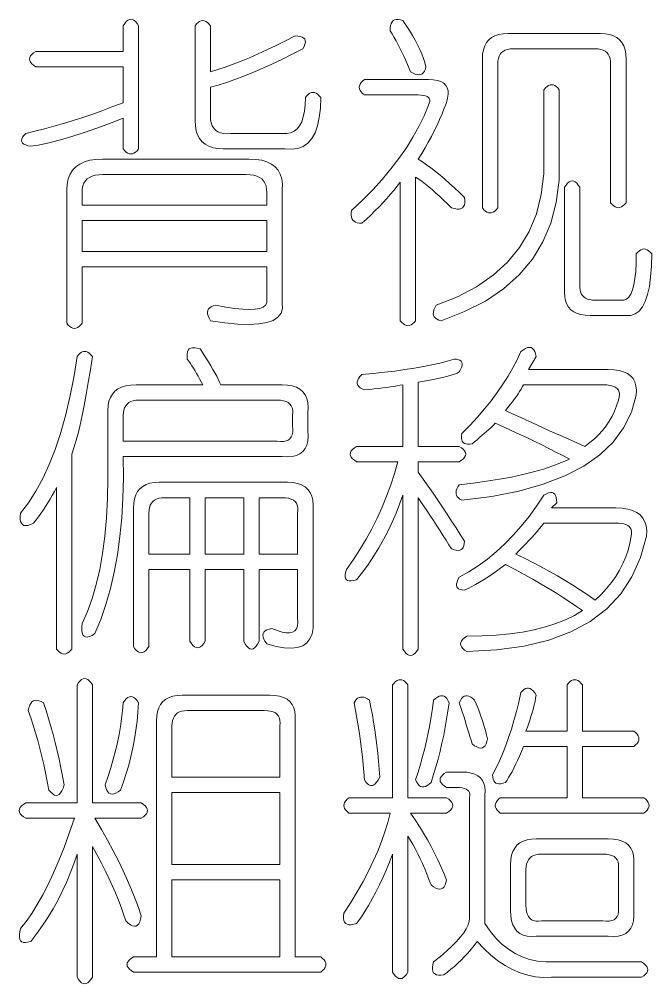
# Model space of a CAD drawing. Extents: x 0 to 297, y 0 to 210.
# Drawn here: x 118.63 to 128.49, y 24.88 to 39.92 of the extents above; entities that cross this region are included whole.
import ezdxf

# ---------------------------------------------------------------- set-up
doc = ezdxf.new("R2010")
doc.units = 0

msp = doc.modelspace()

# ---------------------------------------------------------------- linework, layer by layer
at = {"color": 255, "lineweight": 13}
for points in [[(120.486, 39.815), (120.486, 37.895), (120.462, 37.866), (120.438, 37.844), (120.414, 37.828), (120.39, 37.818), (120.366, 37.815), (120.342, 37.818), (120.318, 37.828), (120.294, 37.844), (120.27, 37.866), (120.246, 37.895), (120.246, 38.375), (120.073, 38.306), (119.907, 38.242), (119.747, 38.184), (119.593, 38.132), (119.446, 38.085), (119.305, 38.044), (119.171, 38.008), (119.043, 37.978), (118.921, 37.954), (118.806, 37.935), (118.762, 37.944), (118.726, 37.956), (118.698, 37.97), (118.678, 37.986), (118.666, 38.005), (118.662, 38.026), (118.666, 38.05), (118.678, 38.076), (118.698, 38.104), (118.726, 38.135), (118.871, 38.169), (119.017, 38.206), (119.165, 38.246), (119.315, 38.289), (119.466, 38.335), (119.619, 38.385), (119.773, 38.438), (119.929, 38.494), (120.087, 38.553), (120.246, 38.615), (120.246, 39.175), (118.886, 39.175), (118.85, 39.199), (118.822, 39.223), (118.802, 39.247), (118.79, 39.271), (118.786, 39.295), (118.79, 39.319), (118.802, 39.343), (118.822, 39.367), (118.85, 39.391), (118.886, 39.415), (120.246, 39.415), (120.246, 39.815), (120.27, 39.851), (120.294, 39.879), (120.318, 39.899), (120.342, 39.911), (120.366, 39.915), (120.39, 39.911), (120.414, 39.899), (120.438, 39.879), (120.462, 39.851)], [(121.366, 39.815), (121.39, 39.844), (121.414, 39.866), (121.438, 39.882), (121.462, 39.892), (121.486, 39.895), (121.51, 39.892), (121.534, 39.882), (121.558, 39.866), (121.582, 39.844), (121.606, 39.815), (121.606, 39.095), (121.72, 39.13), (121.838, 39.169), (121.96, 39.213), (122.086, 39.262), (122.216, 39.315), (122.35, 39.374), (122.488, 39.437), (122.63, 39.505), (122.776, 39.578), (122.926, 39.655), (122.971, 39.653), (123.008, 39.647), (123.038, 39.637), (123.061, 39.623), (123.076, 39.605), (123.085, 39.583), (123.086, 39.557), (123.08, 39.527), (123.067, 39.493), (123.046, 39.455), (122.881, 39.37), (122.72, 39.29), (122.564, 39.216), (122.413, 39.148), (122.266, 39.085), (122.125, 39.028), (121.988, 38.976), (121.856, 38.93), (121.729, 38.89), (121.606, 38.855), (121.606, 38.415), (121.609, 38.355), (121.619, 38.302), (121.635, 38.256), (121.657, 38.217), (121.686, 38.185), (121.721, 38.161), (121.763, 38.144), (121.811, 38.134), (121.865, 38.131), (121.926, 38.135), (122.726, 38.135), (122.795, 38.134), (122.856, 38.145), (122.91, 38.169), (122.957, 38.206), (122.996, 38.255), (123.029, 38.318), (123.054, 38.393), (123.072, 38.481), (123.083, 38.582), (123.086, 38.695), (123.11, 38.724), (123.134, 38.746), (123.158, 38.762), (123.182, 38.772), (123.206, 38.775), (123.23, 38.772), (123.254, 38.762), (123.278, 38.746), (123.302, 38.724), (123.326, 38.695), (123.321, 38.529), (123.304, 38.382), (123.276, 38.254), (123.237, 38.145), (123.186, 38.055), (123.125, 37.985), (123.052, 37.934), (122.968, 37.902), (122.873, 37.889), (122.766, 37.895), (121.806, 37.895), (121.723, 37.9), (121.648, 37.913), (121.582, 37.935), (121.525, 37.966), (121.476, 38.005), (121.437, 38.054), (121.406, 38.111), (121.384, 38.177), (121.371, 38.252), (121.366, 38.335)], [(124.966, 39.175), (124.957, 39.138), (124.944, 39.108), (124.928, 39.084), (124.909, 39.066), (124.886, 39.055), (124.861, 39.05), (124.832, 39.052), (124.8, 39.06), (124.765, 39.074), (124.726, 39.095), (124.694, 39.174), (124.662, 39.249), (124.63, 39.321), (124.598, 39.39), (124.566, 39.455), (124.534, 39.518), (124.502, 39.577), (124.47, 39.633), (124.438, 39.686), (124.406, 39.735), (124.408, 39.78), (124.414, 39.818), (124.424, 39.85), (124.438, 39.876), (124.456, 39.895), (124.478, 39.908), (124.504, 39.914), (124.534, 39.914), (124.568, 39.908), (124.606, 39.895), (124.66, 39.816), (124.71, 39.738), (124.756, 39.662), (124.798, 39.588), (124.836, 39.515), (124.87, 39.444), (124.9, 39.374), (124.926, 39.306), (124.948, 39.24)], [(126.246, 39.695), (127.686, 39.695), (127.762, 39.691), (127.83, 39.679), (127.89, 39.659), (127.942, 39.631), (127.986, 39.595), (128.022, 39.551), (128.05, 39.499), (128.07, 39.439), (128.082, 39.371), (128.086, 39.295), (128.086, 37.055), (128.062, 37.026), (128.038, 37.004), (128.014, 36.988), (127.99, 36.978), (127.966, 36.975), (127.942, 36.978), (127.918, 36.988), (127.894, 37.004), (127.87, 37.026), (127.846, 37.055), (127.846, 39.215), (127.844, 39.261), (127.837, 39.302), (127.825, 39.338), (127.808, 39.369), (127.786, 39.395), (127.76, 39.417), (127.729, 39.434), (127.693, 39.446), (127.652, 39.453), (127.606, 39.455), (126.326, 39.455), (126.281, 39.453), (126.24, 39.446), (126.204, 39.434), (126.173, 39.417), (126.146, 39.395), (126.125, 39.369), (126.108, 39.338), (126.096, 39.302), (126.089, 39.261), (126.086, 39.215), (126.086, 36.975), (126.062, 36.946), (126.038, 36.924), (126.014, 36.908), (125.99, 36.898), (125.966, 36.895), (125.942, 36.898), (125.918, 36.908), (125.894, 36.924), (125.87, 36.946), (125.846, 36.975), (125.846, 39.295), (125.85, 39.371), (125.862, 39.439), (125.882, 39.499), (125.91, 39.551), (125.946, 39.595), (125.99, 39.631), (126.042, 39.659), (126.102, 39.679), (126.17, 39.691)], [(124.806, 37.455), (124.806, 35.215), (124.782, 35.186), (124.758, 35.164), (124.734, 35.148), (124.71, 35.138), (124.686, 35.135), (124.662, 35.138), (124.638, 35.148), (124.614, 35.164), (124.59, 35.186), (124.566, 35.215), (124.566, 37.375), (124.517, 37.311), (124.465, 37.247), (124.411, 37.183), (124.355, 37.119), (124.296, 37.055), (124.235, 36.991), (124.171, 36.927), (124.105, 36.863), (124.037, 36.799), (123.966, 36.735), (123.929, 36.737), (123.896, 36.743), (123.868, 36.753), (123.845, 36.767), (123.826, 36.785), (123.813, 36.807), (123.804, 36.833), (123.8, 36.863), (123.801, 36.897), (123.806, 36.935), (123.977, 37.096), (124.136, 37.257), (124.284, 37.419), (124.421, 37.582), (124.546, 37.745), (124.661, 37.91), (124.764, 38.075), (124.856, 38.241), (124.937, 38.408), (125.006, 38.575), (125.019, 38.606), (125.025, 38.633), (125.025, 38.657), (125.019, 38.678), (125.006, 38.695), (124.987, 38.71), (124.961, 38.721), (124.929, 38.729), (124.891, 38.734), (124.846, 38.735), (124.006, 38.735), (123.977, 38.759), (123.955, 38.783), (123.939, 38.807), (123.929, 38.831), (123.926, 38.855), (123.929, 38.879), (123.939, 38.903), (123.955, 38.927), (123.977, 38.951), (124.006, 38.975), (125.006, 38.975), (125.081, 38.972), (125.145, 38.961), (125.199, 38.943), (125.243, 38.918), (125.276, 38.885), (125.299, 38.846), (125.311, 38.799), (125.313, 38.745), (125.305, 38.684), (125.286, 38.615), (125.253, 38.527), (125.217, 38.439), (125.179, 38.351), (125.139, 38.263), (125.096, 38.175), (125.051, 38.087), (125.003, 37.999), (124.953, 37.911), (124.901, 37.823), (124.846, 37.735), (124.911, 37.693), (124.977, 37.647), (125.045, 37.597), (125.115, 37.543), (125.186, 37.485), (125.259, 37.423), (125.333, 37.357), (125.409, 37.287), (125.487, 37.213), (125.566, 37.135), (125.571, 37.09), (125.571, 37.052), (125.565, 37.02), (125.553, 36.994), (125.536, 36.975), (125.513, 36.962), (125.485, 36.956), (125.451, 36.956), (125.411, 36.962), (125.366, 36.975), (125.303, 37.038), (125.241, 37.097), (125.181, 37.153), (125.123, 37.206), (125.066, 37.255), (125.011, 37.302), (124.957, 37.345), (124.905, 37.385), (124.855, 37.422)], [(126.806, 38.815), (126.83, 38.844), (126.854, 38.866), (126.878, 38.882), (126.902, 38.892), (126.926, 38.895), (126.95, 38.892), (126.974, 38.882), (126.998, 38.866), (127.022, 38.844), (127.046, 38.815), (127.046, 37.775), (127.042, 37.404), (126.998, 37.058), (126.914, 36.738), (126.79, 36.444), (126.626, 36.175), (126.422, 35.932), (126.178, 35.714), (125.894, 35.522), (125.57, 35.356), (125.206, 35.215), (125.169, 35.225), (125.139, 35.238), (125.115, 35.254), (125.097, 35.273), (125.086, 35.295), (125.081, 35.321), (125.083, 35.35), (125.091, 35.382), (125.105, 35.417), (125.126, 35.455), (125.46, 35.587), (125.757, 35.743), (126.017, 35.923), (126.24, 36.127), (126.426, 36.355), (126.576, 36.607), (126.689, 36.883), (126.765, 37.183), (126.804, 37.507), (126.806, 37.855)], [(119.926, 37.735), (122.206, 37.735), (122.312, 37.73), (122.406, 37.716), (122.488, 37.692), (122.558, 37.658), (122.616, 37.615), (122.662, 37.562), (122.696, 37.5), (122.718, 37.428), (122.728, 37.346), (122.726, 37.255), (122.726, 35.495), (122.729, 35.406), (122.707, 35.33), (122.659, 35.268), (122.585, 35.22), (122.486, 35.185), (122.361, 35.164), (122.211, 35.156), (122.035, 35.162), (121.833, 35.182), (121.606, 35.215), (121.585, 35.254), (121.571, 35.289), (121.563, 35.321), (121.561, 35.35), (121.566, 35.375), (121.577, 35.398), (121.595, 35.417), (121.619, 35.433), (121.649, 35.446), (121.686, 35.455), (121.845, 35.427), (121.987, 35.407), (122.111, 35.395), (122.217, 35.391), (122.306, 35.395), (122.377, 35.407), (122.431, 35.427), (122.467, 35.455), (122.485, 35.491), (122.486, 35.535), (122.486, 36.055), (119.606, 36.055), (119.606, 35.175), (119.582, 35.146), (119.558, 35.124), (119.534, 35.108), (119.51, 35.098), (119.486, 35.095), (119.462, 35.098), (119.438, 35.108), (119.414, 35.124), (119.39, 35.146), (119.366, 35.175), (119.366, 37.255), (119.372, 37.346), (119.389, 37.428), (119.417, 37.5), (119.456, 37.562), (119.506, 37.615), (119.568, 37.658), (119.641, 37.692), (119.725, 37.716), (119.82, 37.73)], [(122.166, 37.495), (119.926, 37.495), (119.865, 37.492), (119.811, 37.484), (119.763, 37.47), (119.721, 37.45), (119.686, 37.425), (119.657, 37.394), (119.635, 37.358), (119.619, 37.316), (119.609, 37.268), (119.606, 37.215), (119.606, 37.015), (122.486, 37.015), (122.486, 37.215), (122.483, 37.268), (122.473, 37.316), (122.457, 37.358), (122.435, 37.394), (122.406, 37.425), (122.371, 37.45), (122.329, 37.47), (122.281, 37.484), (122.227, 37.492)], [(127.366, 37.295), (127.366, 35.735), (127.369, 35.697), (127.376, 35.663), (127.388, 35.633), (127.405, 35.607), (127.426, 35.585), (127.453, 35.567), (127.484, 35.553), (127.52, 35.543), (127.561, 35.537), (127.606, 35.535), (128.006, 35.535), (128.052, 35.535), (128.093, 35.551), (128.129, 35.583), (128.16, 35.631), (128.186, 35.695), (128.208, 35.775), (128.225, 35.871), (128.237, 35.983), (128.244, 36.111), (128.246, 36.255), (128.27, 36.284), (128.294, 36.306), (128.318, 36.322), (128.342, 36.332), (128.366, 36.335), (128.39, 36.332), (128.414, 36.322), (128.438, 36.306), (128.462, 36.284), (128.486, 36.255), (128.482, 36.066), (128.47, 35.897), (128.45, 35.749), (128.422, 35.622), (128.386, 35.515), (128.342, 35.43), (128.29, 35.365), (128.23, 35.321), (128.162, 35.298), (128.086, 35.295), (127.526, 35.295), (127.45, 35.299), (127.382, 35.31), (127.322, 35.328), (127.27, 35.353), (127.226, 35.385), (127.19, 35.425), (127.162, 35.472), (127.142, 35.526), (127.13, 35.587), (127.126, 35.655), (127.126, 37.295), (127.15, 37.331), (127.174, 37.359), (127.198, 37.379), (127.222, 37.391), (127.246, 37.395), (127.27, 37.391), (127.294, 37.379), (127.318, 37.359), (127.342, 37.331)], [(122.486, 36.775), (119.606, 36.775), (119.606, 36.295), (122.486, 36.295)], [(121.446, 34.775), (121.493, 34.705), (121.536, 34.638), (121.576, 34.574), (121.613, 34.513), (121.646, 34.455), (121.677, 34.401), (121.704, 34.35), (121.728, 34.302), (121.749, 34.257), (121.766, 34.215), (122.726, 34.215), (122.809, 34.211), (122.883, 34.198), (122.947, 34.176), (123.001, 34.145), (123.046, 34.105), (123.081, 34.057), (123.107, 34), (123.123, 33.934), (123.129, 33.859), (123.126, 33.775), (123.126, 33.495), (123.129, 33.412), (123.123, 33.338), (123.107, 33.274), (123.081, 33.22), (123.046, 33.175), (123.001, 33.14), (122.947, 33.114), (122.883, 33.098), (122.809, 33.092), (122.726, 33.095), (120.246, 33.095), (120.249, 32.765), (120.241, 32.447), (120.223, 32.141), (120.195, 31.847), (120.156, 31.565), (120.107, 31.295), (120.047, 31.037), (119.977, 30.791), (119.897, 30.557), (119.806, 30.335), (119.761, 30.308), (119.721, 30.29), (119.687, 30.282), (119.659, 30.284), (119.636, 30.295), (119.619, 30.316), (119.607, 30.346), (119.601, 30.386), (119.601, 30.436), (119.606, 30.495), (119.689, 30.68), (119.763, 30.881), (119.827, 31.099), (119.881, 31.334), (119.926, 31.585), (119.961, 31.854), (119.987, 32.139), (120.003, 32.441), (120.009, 32.76), (120.006, 33.095), (120.006, 33.815), (120.011, 33.891), (120.024, 33.959), (120.046, 34.019), (120.077, 34.071), (120.116, 34.115), (120.165, 34.151), (120.222, 34.179), (120.288, 34.199), (120.363, 34.211), (120.446, 34.215), (121.486, 34.215), (121.462, 34.262), (121.438, 34.308), (121.414, 34.352), (121.39, 34.394), (121.366, 34.435), (121.342, 34.474), (121.318, 34.512), (121.294, 34.548), (121.27, 34.582), (121.246, 34.615), (121.241, 34.66), (121.241, 34.698), (121.247, 34.73), (121.259, 34.756), (121.276, 34.775), (121.299, 34.788), (121.327, 34.794), (121.361, 34.794), (121.401, 34.788)], [(126.446, 34.735), (126.485, 34.763), (126.52, 34.783), (126.552, 34.795), (126.581, 34.799), (126.606, 34.795), (126.629, 34.783), (126.648, 34.763), (126.664, 34.735), (126.677, 34.699), (126.686, 34.655), (126.566, 34.455), (127.806, 34.455), (127.897, 34.451), (127.977, 34.439), (128.047, 34.419), (128.107, 34.391), (128.156, 34.355), (128.195, 34.311), (128.223, 34.259), (128.241, 34.199), (128.249, 34.131), (128.246, 34.055), (128.169, 33.787), (128.048, 33.542), (127.884, 33.32), (127.677, 33.121), (127.426, 32.945), (127.133, 32.793), (126.796, 32.664), (126.416, 32.558), (125.993, 32.475), (125.526, 32.415), (125.497, 32.432), (125.473, 32.45), (125.455, 32.47), (125.443, 32.492), (125.436, 32.515), (125.435, 32.54), (125.439, 32.566), (125.449, 32.594), (125.465, 32.624), (125.486, 32.655), (125.705, 32.681), (125.913, 32.71), (126.111, 32.742), (126.299, 32.777), (126.476, 32.815), (126.643, 32.857), (126.799, 32.902), (126.945, 32.95), (127.081, 33.001), (127.206, 33.055), (127.101, 33.111), (126.993, 33.167), (126.883, 33.223), (126.771, 33.279), (126.656, 33.335), (126.539, 33.391), (126.419, 33.447), (126.297, 33.503), (126.173, 33.559), (126.046, 33.615), (126.014, 33.583), (125.981, 33.551), (125.947, 33.519), (125.912, 33.487), (125.876, 33.455), (125.84, 33.423), (125.803, 33.391), (125.765, 33.359), (125.726, 33.327), (125.686, 33.295), (125.649, 33.29), (125.616, 33.289), (125.588, 33.293), (125.565, 33.302), (125.546, 33.315), (125.533, 33.334), (125.524, 33.357), (125.52, 33.385), (125.521, 33.418), (125.526, 33.455), (125.651, 33.583), (125.768, 33.711), (125.878, 33.839), (125.981, 33.967), (126.076, 34.095), (126.165, 34.223), (126.246, 34.351), (126.32, 34.479), (126.387, 34.607)], [(119.526, 34.655), (119.55, 34.684), (119.574, 34.706), (119.598, 34.722), (119.622, 34.732), (119.646, 34.735), (119.67, 34.732), (119.694, 34.722), (119.718, 34.706), (119.742, 34.684), (119.766, 34.655), (119.734, 34.446), (119.702, 34.249), (119.67, 34.065), (119.638, 33.894), (119.606, 33.735), (119.574, 33.59), (119.542, 33.457), (119.51, 33.337), (119.478, 33.23), (119.446, 33.135), (119.446, 30.095), (119.422, 30.066), (119.398, 30.044), (119.374, 30.028), (119.35, 30.018), (119.326, 30.015), (119.302, 30.018), (119.278, 30.028), (119.254, 30.044), (119.23, 30.066), (119.206, 30.095), (119.206, 32.615), (119.174, 32.552), (119.141, 32.49), (119.107, 32.43), (119.072, 32.372), (119.036, 32.315), (119, 32.26), (118.963, 32.206), (118.925, 32.154), (118.886, 32.104), (118.846, 32.055), (118.801, 32.035), (118.761, 32.023), (118.727, 32.019), (118.699, 32.023), (118.676, 32.035), (118.659, 32.055), (118.647, 32.083), (118.641, 32.119), (118.641, 32.163), (118.646, 32.215), (118.77, 32.376), (118.886, 32.556), (118.994, 32.754), (119.094, 32.97), (119.186, 33.205), (119.27, 33.458), (119.346, 33.73), (119.414, 34.02), (119.474, 34.328)], [(125.406, 34.615), (125.443, 34.613), (125.473, 34.607), (125.497, 34.597), (125.515, 34.583), (125.526, 34.565), (125.531, 34.543), (125.529, 34.517), (125.521, 34.487), (125.507, 34.453), (125.486, 34.415), (125.451, 34.399), (125.409, 34.383), (125.361, 34.367), (125.307, 34.351), (125.246, 34.335), (125.179, 34.319), (125.105, 34.303), (125.025, 34.287), (124.939, 34.271), (124.846, 34.255), (124.846, 33.255), (125.486, 33.255), (125.522, 33.231), (125.55, 33.207), (125.57, 33.183), (125.582, 33.159), (125.586, 33.135), (125.582, 33.111), (125.57, 33.087), (125.55, 33.063), (125.522, 33.039), (125.486, 33.015), (124.846, 33.015), (124.846, 32.855), (124.925, 32.744), (125.003, 32.633), (125.079, 32.523), (125.153, 32.414), (125.226, 32.305), (125.297, 32.198), (125.367, 32.091), (125.435, 31.985), (125.501, 31.88), (125.566, 31.775), (125.564, 31.738), (125.558, 31.706), (125.548, 31.68), (125.534, 31.66), (125.516, 31.645), (125.494, 31.636), (125.468, 31.632), (125.438, 31.634), (125.404, 31.642), (125.366, 31.655), (125.325, 31.721), (125.281, 31.79), (125.235, 31.862), (125.187, 31.937), (125.136, 32.015), (125.083, 32.097), (125.027, 32.182), (124.969, 32.27), (124.909, 32.361), (124.846, 32.455), (124.846, 30.095), (124.822, 30.059), (124.798, 30.031), (124.774, 30.011), (124.75, 29.999), (124.726, 29.995), (124.702, 29.999), (124.678, 30.011), (124.654, 30.031), (124.63, 30.059), (124.606, 30.095), (124.606, 32.495), (124.556, 32.352), (124.501, 32.212), (124.441, 32.074), (124.376, 31.938), (124.306, 31.805), (124.232, 31.674), (124.153, 31.546), (124.069, 31.42), (123.98, 31.296), (123.886, 31.175), (123.841, 31.162), (123.803, 31.156), (123.771, 31.156), (123.745, 31.162), (123.726, 31.175), (123.713, 31.194), (123.707, 31.22), (123.707, 31.252), (123.713, 31.29), (123.726, 31.335), (123.835, 31.489), (123.937, 31.646), (124.033, 31.806), (124.123, 31.969), (124.206, 32.135), (124.283, 32.305), (124.353, 32.478), (124.417, 32.654), (124.475, 32.833), (124.526, 33.015), (123.886, 33.015), (123.85, 33.039), (123.822, 33.063), (123.802, 33.087), (123.79, 33.111), (123.786, 33.135), (123.79, 33.159), (123.802, 33.183), (123.822, 33.207), (123.85, 33.231), (123.886, 33.255), (124.606, 33.255), (124.606, 34.215), (124.564, 34.207), (124.518, 34.199), (124.468, 34.191), (124.414, 34.183), (124.356, 34.175), (124.294, 34.167), (124.228, 34.159), (124.158, 34.151), (124.084, 34.143), (124.006, 34.135), (123.97, 34.152), (123.941, 34.17), (123.919, 34.19), (123.904, 34.212), (123.896, 34.235), (123.896, 34.26), (123.903, 34.286), (123.917, 34.314), (123.938, 34.344), (123.966, 34.375), (124.146, 34.392), (124.318, 34.41), (124.482, 34.43), (124.638, 34.452), (124.786, 34.475), (124.926, 34.5), (125.058, 34.526), (125.182, 34.554), (125.298, 34.584)], [(127.726, 34.215), (126.486, 34.215), (126.469, 34.182), (126.449, 34.148), (126.427, 34.112), (126.403, 34.074), (126.376, 34.035), (126.347, 33.994), (126.315, 33.952), (126.281, 33.908), (126.245, 33.862), (126.206, 33.815), (126.327, 33.759), (126.448, 33.703), (126.57, 33.647), (126.693, 33.591), (126.816, 33.535), (126.941, 33.479), (127.066, 33.423), (127.192, 33.367), (127.319, 33.311), (127.446, 33.255), (127.523, 33.313), (127.595, 33.374), (127.661, 33.438), (127.721, 33.505), (127.776, 33.575), (127.825, 33.649), (127.869, 33.726), (127.907, 33.806), (127.939, 33.889), (127.966, 33.975), (127.978, 34.021), (127.982, 34.062), (127.978, 34.098), (127.966, 34.129), (127.946, 34.155), (127.918, 34.177), (127.882, 34.194), (127.838, 34.206), (127.786, 34.213)], [(122.646, 33.975), (120.486, 33.975), (120.441, 33.973), (120.4, 33.966), (120.364, 33.954), (120.333, 33.937), (120.306, 33.915), (120.285, 33.889), (120.268, 33.858), (120.256, 33.822), (120.249, 33.781), (120.246, 33.735), (120.246, 33.335), (122.646, 33.335), (122.699, 33.33), (122.745, 33.332), (122.785, 33.34), (122.819, 33.354), (122.846, 33.375), (122.867, 33.402), (122.881, 33.436), (122.889, 33.476), (122.891, 33.522), (122.886, 33.575), (122.886, 33.735), (122.891, 33.781), (122.889, 33.822), (122.881, 33.858), (122.867, 33.889), (122.846, 33.915), (122.819, 33.937), (122.785, 33.954), (122.745, 33.966), (122.699, 33.973)], [(120.806, 32.695), (122.806, 32.695), (122.889, 32.691), (122.963, 32.678), (123.027, 32.656), (123.081, 32.625), (123.126, 32.585), (123.161, 32.537), (123.187, 32.48), (123.203, 32.414), (123.209, 32.339), (123.206, 32.255), (123.206, 30.535), (123.206, 30.424), (123.19, 30.329), (123.158, 30.251), (123.11, 30.19), (123.046, 30.145), (122.966, 30.118), (122.87, 30.107), (122.758, 30.113), (122.63, 30.136), (122.486, 30.175), (122.458, 30.214), (122.438, 30.249), (122.426, 30.281), (122.422, 30.31), (122.426, 30.335), (122.438, 30.358), (122.458, 30.377), (122.486, 30.393), (122.522, 30.406), (122.566, 30.415), (122.649, 30.381), (122.723, 30.358), (122.787, 30.346), (122.841, 30.345), (122.886, 30.355), (122.921, 30.377), (122.947, 30.41), (122.963, 30.454), (122.969, 30.509), (122.966, 30.575), (122.966, 31.335), (122.366, 31.335), (122.366, 30.215), (122.342, 30.172), (122.318, 30.138), (122.294, 30.114), (122.27, 30.1), (122.246, 30.095), (122.222, 30.1), (122.198, 30.114), (122.174, 30.138), (122.15, 30.172), (122.126, 30.215), (122.126, 31.335), (121.526, 31.335), (121.526, 30.215), (121.502, 30.179), (121.478, 30.151), (121.454, 30.131), (121.43, 30.119), (121.406, 30.115), (121.382, 30.119), (121.358, 30.131), (121.334, 30.151), (121.31, 30.179), (121.286, 30.215), (121.286, 31.335), (120.646, 31.335), (120.646, 30.135), (120.622, 30.099), (120.598, 30.071), (120.574, 30.051), (120.55, 30.039), (120.526, 30.035), (120.502, 30.039), (120.478, 30.051), (120.454, 30.071), (120.43, 30.099), (120.406, 30.135), (120.406, 32.295), (120.41, 32.371), (120.422, 32.439), (120.442, 32.499), (120.47, 32.551), (120.506, 32.595), (120.55, 32.631), (120.602, 32.659), (120.662, 32.679), (120.73, 32.691)], [(127.006, 32.375), (126.926, 32.295), (127.926, 32.295), (128.025, 32.291), (128.112, 32.278), (128.188, 32.256), (128.253, 32.225), (128.306, 32.185), (128.349, 32.137), (128.38, 32.08), (128.4, 32.014), (128.409, 31.939), (128.406, 31.855), (128.313, 31.52), (128.179, 31.22), (128.003, 30.954), (127.785, 30.722), (127.526, 30.525), (127.225, 30.362), (126.883, 30.234), (126.499, 30.14), (126.073, 30.08), (125.606, 30.055), (125.57, 30.079), (125.542, 30.103), (125.522, 30.127), (125.51, 30.151), (125.506, 30.175), (125.51, 30.199), (125.522, 30.223), (125.542, 30.247), (125.57, 30.271), (125.606, 30.295), (125.84, 30.299), (126.062, 30.311), (126.272, 30.331), (126.47, 30.359), (126.656, 30.395), (126.83, 30.439), (126.992, 30.491), (127.142, 30.551), (127.28, 30.619), (127.406, 30.695), (127.315, 30.76), (127.217, 30.826), (127.113, 30.894), (127.003, 30.964), (126.886, 31.035), (126.763, 31.108), (126.633, 31.182), (126.497, 31.258), (126.355, 31.336), (126.206, 31.415), (126.135, 31.361), (126.065, 31.31), (125.997, 31.262), (125.931, 31.217), (125.866, 31.175), (125.803, 31.137), (125.741, 31.102), (125.681, 31.07), (125.623, 31.041), (125.566, 31.015), (125.529, 31.017), (125.499, 31.023), (125.475, 31.033), (125.457, 31.047), (125.446, 31.065), (125.441, 31.087), (125.443, 31.113), (125.451, 31.143), (125.465, 31.177), (125.486, 31.215), (125.636, 31.3), (125.782, 31.394), (125.924, 31.498), (126.062, 31.612), (126.196, 31.735), (126.326, 31.868), (126.452, 32.01), (126.574, 32.162), (126.692, 32.324), (126.806, 32.495), (126.844, 32.516), (126.878, 32.529), (126.908, 32.535), (126.934, 32.534), (126.956, 32.525), (126.974, 32.51), (126.988, 32.487), (126.998, 32.457), (127.004, 32.42)], [(121.286, 32.455), (120.886, 32.455), (120.841, 32.453), (120.8, 32.446), (120.764, 32.434), (120.733, 32.417), (120.706, 32.395), (120.685, 32.369), (120.668, 32.338), (120.656, 32.302), (120.649, 32.261), (120.646, 32.215), (120.646, 31.575), (121.286, 31.575)], [(122.126, 32.455), (121.526, 32.455), (121.526, 31.575), (122.126, 31.575)], [(122.726, 32.455), (122.366, 32.455), (122.366, 31.575), (122.966, 31.575), (122.966, 32.215), (122.971, 32.261), (122.969, 32.302), (122.961, 32.338), (122.947, 32.369), (122.926, 32.395), (122.899, 32.417), (122.865, 32.434), (122.825, 32.446), (122.779, 32.453)], [(127.966, 32.055), (126.806, 32.055), (126.773, 32.014), (126.737, 31.972), (126.699, 31.928), (126.659, 31.882), (126.616, 31.835), (126.571, 31.786), (126.523, 31.736), (126.473, 31.684), (126.421, 31.63), (126.366, 31.575), (126.501, 31.51), (126.633, 31.444), (126.763, 31.376), (126.891, 31.306), (127.016, 31.235), (127.139, 31.162), (127.259, 31.088), (127.377, 31.012), (127.493, 30.934), (127.606, 30.855), (127.698, 30.944), (127.782, 31.036), (127.858, 31.13), (127.926, 31.226), (127.986, 31.325), (128.038, 31.426), (128.082, 31.53), (128.118, 31.636), (128.146, 31.744), (128.166, 31.855), (128.171, 31.893), (128.171, 31.927), (128.165, 31.957), (128.153, 31.983), (128.136, 32.005), (128.113, 32.023), (128.085, 32.037), (128.051, 32.047), (128.011, 32.053)], [(119.766, 29.535), (119.766, 27.695), (120.526, 27.695), (120.562, 27.671), (120.59, 27.647), (120.61, 27.623), (120.622, 27.599), (120.626, 27.575), (120.622, 27.551), (120.61, 27.527), (120.59, 27.503), (120.562, 27.479), (120.526, 27.455), (119.806, 27.455), (119.907, 27.282), (120.001, 27.113), (120.089, 26.949), (120.171, 26.79), (120.246, 26.635), (120.315, 26.486), (120.377, 26.341), (120.433, 26.201), (120.483, 26.066), (120.526, 25.935), (120.517, 25.884), (120.504, 25.842), (120.488, 25.81), (120.469, 25.788), (120.446, 25.775), (120.421, 25.772), (120.392, 25.778), (120.36, 25.794), (120.325, 25.82), (120.286, 25.855), (120.252, 25.96), (120.214, 26.068), (120.172, 26.178), (120.126, 26.29), (120.076, 26.405), (120.022, 26.522), (119.964, 26.642), (119.902, 26.764), (119.836, 26.888), (119.766, 27.015), (119.766, 24.975), (119.742, 24.939), (119.718, 24.911), (119.694, 24.891), (119.67, 24.879), (119.646, 24.875), (119.622, 24.879), (119.598, 24.891), (119.574, 24.911), (119.55, 24.939), (119.526, 24.975), (119.526, 26.895), (119.476, 26.745), (119.421, 26.598), (119.361, 26.454), (119.296, 26.313), (119.226, 26.175), (119.152, 26.041), (119.073, 25.91), (118.989, 25.782), (118.9, 25.657), (118.806, 25.535), (118.761, 25.523), (118.723, 25.518), (118.691, 25.52), (118.665, 25.529), (118.646, 25.545), (118.633, 25.569), (118.627, 25.6), (118.627, 25.638), (118.633, 25.683), (118.646, 25.735), (118.734, 25.846), (118.821, 25.97), (118.907, 26.108), (118.992, 26.26), (119.076, 26.425), (119.16, 26.604), (119.243, 26.796), (119.325, 27.002), (119.406, 27.222), (119.486, 27.455), (118.726, 27.455), (118.69, 27.479), (118.662, 27.503), (118.642, 27.527), (118.63, 27.551), (118.626, 27.575), (118.63, 27.599), (118.642, 27.623), (118.662, 27.647), (118.69, 27.671), (118.726, 27.695), (119.526, 27.695), (119.526, 29.535), (119.55, 29.571), (119.574, 29.599), (119.598, 29.619), (119.622, 29.631), (119.646, 29.635), (119.67, 29.631), (119.694, 29.619), (119.718, 29.599), (119.742, 29.571)], [(124.686, 29.535), (124.686, 27.775), (125.286, 27.775), (125.322, 27.751), (125.35, 27.727), (125.37, 27.703), (125.382, 27.679), (125.386, 27.655), (125.382, 27.631), (125.37, 27.607), (125.35, 27.583), (125.322, 27.559), (125.286, 27.535), (124.726, 27.535), (124.797, 27.431), (124.864, 27.327), (124.928, 27.223), (124.989, 27.119), (125.046, 27.015), (125.101, 26.911), (125.152, 26.807), (125.2, 26.703), (125.245, 26.599), (125.286, 26.495), (125.277, 26.451), (125.264, 26.415), (125.248, 26.387), (125.229, 26.367), (125.206, 26.355), (125.181, 26.351), (125.152, 26.355), (125.12, 26.367), (125.085, 26.387), (125.046, 26.415), (125.014, 26.502), (124.981, 26.586), (124.947, 26.668), (124.912, 26.748), (124.876, 26.825), (124.84, 26.9), (124.803, 26.972), (124.765, 27.042), (124.726, 27.11), (124.686, 27.175), (124.686, 25.055), (124.662, 25.019), (124.638, 24.991), (124.614, 24.971), (124.59, 24.959), (124.566, 24.955), (124.542, 24.959), (124.518, 24.971), (124.494, 24.991), (124.47, 25.019), (124.446, 25.055), (124.446, 26.895), (124.397, 26.769), (124.347, 26.647), (124.295, 26.529), (124.241, 26.415), (124.186, 26.305), (124.129, 26.199), (124.071, 26.097), (124.011, 25.999), (123.949, 25.905), (123.886, 25.815), (123.841, 25.802), (123.801, 25.796), (123.767, 25.796), (123.739, 25.802), (123.716, 25.815), (123.699, 25.834), (123.687, 25.86), (123.681, 25.892), (123.681, 25.93), (123.686, 25.975), (123.794, 26.142), (123.894, 26.306), (123.986, 26.468), (124.07, 26.628), (124.146, 26.785), (124.214, 26.94), (124.274, 27.092), (124.326, 27.242), (124.37, 27.39), (124.406, 27.535), (123.766, 27.535), (123.737, 27.559), (123.715, 27.583), (123.699, 27.607), (123.689, 27.631), (123.686, 27.655), (123.689, 27.679), (123.699, 27.703), (123.715, 27.727), (123.737, 27.751), (123.766, 27.775), (124.446, 27.775), (124.446, 29.535), (124.47, 29.564), (124.494, 29.586), (124.518, 29.602), (124.542, 29.612), (124.566, 29.615), (124.59, 29.612), (124.614, 29.602), (124.638, 29.586), (124.662, 29.564)], [(126.126, 27.775), (127.166, 27.775), (127.166, 28.575), (126.486, 28.575), (126.455, 28.498), (126.424, 28.425), (126.394, 28.357), (126.365, 28.294), (126.336, 28.235), (126.309, 28.182), (126.282, 28.133), (126.256, 28.089), (126.231, 28.05), (126.206, 28.015), (126.168, 28.002), (126.134, 27.994), (126.104, 27.992), (126.078, 27.996), (126.056, 28.005), (126.038, 28.02), (126.024, 28.04), (126.014, 28.066), (126.008, 28.098), (126.006, 28.135), (126.061, 28.242), (126.113, 28.353), (126.163, 28.469), (126.211, 28.59), (126.256, 28.715), (126.299, 28.846), (126.339, 28.981), (126.377, 29.121), (126.413, 29.266), (126.446, 29.415), (126.47, 29.444), (126.494, 29.465), (126.518, 29.479), (126.542, 29.486), (126.566, 29.485), (126.59, 29.478), (126.614, 29.463), (126.638, 29.441), (126.662, 29.412), (126.686, 29.375), (126.677, 29.326), (126.667, 29.276), (126.655, 29.224), (126.641, 29.17), (126.626, 29.115), (126.609, 29.058), (126.591, 29), (126.571, 28.94), (126.549, 28.878), (126.526, 28.815), (127.166, 28.815), (127.166, 29.535), (127.19, 29.564), (127.214, 29.586), (127.238, 29.602), (127.262, 29.612), (127.286, 29.615), (127.31, 29.612), (127.334, 29.602), (127.358, 29.586), (127.382, 29.564), (127.406, 29.535), (127.406, 28.815), (128.206, 28.815), (128.235, 28.791), (128.257, 28.767), (128.273, 28.743), (128.283, 28.719), (128.286, 28.695), (128.283, 28.671), (128.273, 28.647), (128.257, 28.623), (128.235, 28.599), (128.206, 28.575), (127.406, 28.575), (127.406, 27.775), (128.366, 27.775), (128.395, 27.751), (128.417, 27.727), (128.433, 27.703), (128.443, 27.679), (128.446, 27.655), (128.443, 27.631), (128.433, 27.607), (128.417, 27.583), (128.395, 27.559), (128.366, 27.535), (126.126, 27.535), (126.097, 27.559), (126.075, 27.583), (126.059, 27.607), (126.049, 27.631), (126.046, 27.655), (126.049, 27.679), (126.059, 27.703), (126.075, 27.727), (126.097, 27.751)], [(120.246, 29.255), (120.27, 29.291), (120.294, 29.319), (120.318, 29.339), (120.342, 29.351), (120.366, 29.355), (120.39, 29.351), (120.414, 29.339), (120.438, 29.319), (120.462, 29.291), (120.486, 29.255), (120.476, 29.112), (120.462, 28.97), (120.444, 28.83), (120.422, 28.692), (120.396, 28.555), (120.366, 28.42), (120.332, 28.286), (120.294, 28.154), (120.252, 28.024), (120.206, 27.895), (120.168, 27.867), (120.133, 27.847), (120.101, 27.835), (120.072, 27.831), (120.046, 27.835), (120.024, 27.847), (120.005, 27.867), (119.989, 27.895), (119.976, 27.931), (119.966, 27.975), (120.012, 28.11), (120.054, 28.244), (120.092, 28.376), (120.126, 28.506), (120.156, 28.635), (120.182, 28.762), (120.204, 28.888), (120.222, 29.012), (120.236, 29.134)], [(121.166, 29.375), (122.526, 29.375), (122.609, 29.371), (122.683, 29.359), (122.747, 29.339), (122.801, 29.311), (122.846, 29.275), (122.881, 29.231), (122.907, 29.179), (122.923, 29.119), (122.929, 29.051), (122.926, 28.975), (122.926, 25.295), (123.326, 25.295), (123.355, 25.271), (123.377, 25.247), (123.393, 25.223), (123.403, 25.199), (123.406, 25.175), (123.403, 25.151), (123.393, 25.127), (123.377, 25.103), (123.355, 25.079), (123.326, 25.055), (120.406, 25.055), (120.37, 25.079), (120.342, 25.103), (120.322, 25.127), (120.31, 25.151), (120.306, 25.175), (120.31, 25.199), (120.322, 25.223), (120.342, 25.247), (120.37, 25.271), (120.406, 25.295), (120.766, 25.295), (120.766, 28.975), (120.77, 29.051), (120.782, 29.119), (120.802, 29.179), (120.83, 29.231), (120.866, 29.275), (120.91, 29.311), (120.962, 29.339), (121.022, 29.359), (121.09, 29.371)], [(123.846, 29.255), (123.863, 29.284), (123.881, 29.308), (123.901, 29.326), (123.923, 29.338), (123.946, 29.345), (123.971, 29.346), (123.997, 29.342), (124.025, 29.332), (124.055, 29.316), (124.086, 29.295), (124.109, 29.182), (124.131, 29.068), (124.151, 28.952), (124.169, 28.834), (124.186, 28.715), (124.201, 28.594), (124.215, 28.472), (124.227, 28.348), (124.237, 28.222), (124.246, 28.095), (124.222, 28.052), (124.198, 28.017), (124.174, 27.991), (124.15, 27.974), (124.126, 27.965), (124.102, 27.966), (124.078, 27.975), (124.054, 27.993), (124.03, 28.02), (124.006, 28.055), (123.997, 28.175), (123.987, 28.295), (123.975, 28.415), (123.961, 28.535), (123.946, 28.655), (123.929, 28.775), (123.911, 28.895), (123.891, 29.015), (123.869, 29.135)], [(125.086, 29.295), (125.117, 29.324), (125.147, 29.345), (125.175, 29.359), (125.201, 29.366), (125.226, 29.365), (125.249, 29.358), (125.271, 29.343), (125.291, 29.321), (125.309, 29.292), (125.326, 29.255), (125.309, 29.128), (125.289, 29.001), (125.267, 28.875), (125.243, 28.75), (125.216, 28.625), (125.187, 28.502), (125.155, 28.379), (125.121, 28.257), (125.085, 28.136), (125.046, 28.015), (125.015, 27.987), (124.985, 27.966), (124.957, 27.952), (124.931, 27.945), (124.906, 27.945), (124.883, 27.953), (124.861, 27.968), (124.841, 27.99), (124.823, 28.019), (124.806, 28.055), (124.845, 28.176), (124.881, 28.297), (124.915, 28.419), (124.947, 28.542), (124.976, 28.665), (125.003, 28.79), (125.027, 28.915), (125.049, 29.041), (125.069, 29.168)], [(125.726, 29.295), (125.75, 29.239), (125.773, 29.182), (125.795, 29.124), (125.816, 29.065), (125.836, 29.005), (125.856, 28.945), (125.875, 28.884), (125.893, 28.822), (125.91, 28.759), (125.926, 28.695), (125.917, 28.651), (125.904, 28.615), (125.888, 28.587), (125.869, 28.567), (125.846, 28.555), (125.821, 28.551), (125.792, 28.555), (125.76, 28.567), (125.725, 28.587), (125.686, 28.615), (125.67, 28.672), (125.653, 28.73), (125.635, 28.79), (125.616, 28.852), (125.596, 28.915), (125.576, 28.98), (125.555, 29.046), (125.533, 29.114), (125.51, 29.184), (125.486, 29.255), (125.503, 29.292), (125.521, 29.321), (125.541, 29.343), (125.563, 29.358), (125.586, 29.365), (125.611, 29.366), (125.637, 29.359), (125.665, 29.345), (125.695, 29.324)], [(119.006, 29.255), (119.045, 29.134), (119.083, 29.012), (119.119, 28.888), (119.153, 28.762), (119.186, 28.635), (119.217, 28.506), (119.247, 28.376), (119.275, 28.244), (119.301, 28.11), (119.326, 27.975), (119.309, 27.924), (119.291, 27.882), (119.271, 27.85), (119.249, 27.828), (119.226, 27.815), (119.201, 27.812), (119.175, 27.818), (119.147, 27.834), (119.117, 27.86), (119.086, 27.895), (119.061, 28.03), (119.035, 28.162), (119.007, 28.292), (118.977, 28.42), (118.946, 28.545), (118.913, 28.668), (118.879, 28.788), (118.843, 28.906), (118.805, 29.022), (118.766, 29.135), (118.776, 29.18), (118.789, 29.217), (118.805, 29.247), (118.824, 29.27), (118.846, 29.285), (118.872, 29.294), (118.901, 29.295), (118.933, 29.289), (118.968, 29.276)], [(122.446, 29.135), (121.246, 29.135), (121.201, 29.133), (121.16, 29.126), (121.124, 29.114), (121.093, 29.097), (121.066, 29.075), (121.045, 29.049), (121.028, 29.018), (121.016, 28.982), (121.009, 28.941), (121.006, 28.895), (121.006, 28.095), (122.686, 28.095), (122.686, 28.895), (122.691, 28.941), (122.689, 28.982), (122.681, 29.018), (122.667, 29.049), (122.646, 29.075), (122.619, 29.097), (122.585, 29.114), (122.545, 29.126), (122.499, 29.133)], [(125.886, 25.815), (125.969, 25.694), (126.057, 25.586), (126.151, 25.492), (126.251, 25.412), (126.356, 25.345), (126.467, 25.292), (126.583, 25.252), (126.705, 25.226), (126.833, 25.214), (126.966, 25.215), (128.326, 25.215), (128.362, 25.191), (128.39, 25.167), (128.41, 25.143), (128.422, 25.119), (128.426, 25.095), (128.422, 25.071), (128.41, 25.047), (128.39, 25.023), (128.362, 24.999), (128.326, 24.975), (126.926, 24.975), (126.799, 24.974), (126.675, 24.985), (126.553, 25.009), (126.433, 25.046), (126.316, 25.095), (126.201, 25.158), (126.089, 25.233), (125.979, 25.321), (125.871, 25.422), (125.766, 25.535), (125.718, 25.472), (125.669, 25.412), (125.619, 25.354), (125.568, 25.298), (125.516, 25.245), (125.464, 25.194), (125.411, 25.146), (125.357, 25.1), (125.302, 25.056), (125.246, 25.015), (125.201, 25.01), (125.163, 25.01), (125.131, 25.016), (125.105, 25.028), (125.086, 25.045), (125.073, 25.068), (125.067, 25.096), (125.067, 25.13), (125.073, 25.17), (125.086, 25.215), (125.193, 25.301), (125.288, 25.383), (125.372, 25.461), (125.445, 25.535), (125.506, 25.605), (125.557, 25.671), (125.596, 25.733), (125.624, 25.791), (125.641, 25.845), (125.646, 25.895), (125.646, 27.775), (125.651, 27.806), (125.651, 27.833), (125.645, 27.857), (125.633, 27.878), (125.616, 27.895), (125.593, 27.91), (125.565, 27.921), (125.531, 27.929), (125.491, 27.934), (125.446, 27.935), (125.286, 27.935), (125.25, 27.959), (125.222, 27.983), (125.202, 28.007), (125.19, 28.031), (125.186, 28.055), (125.19, 28.079), (125.202, 28.103), (125.222, 28.127), (125.25, 28.151), (125.286, 28.175), (125.526, 28.175), (125.602, 28.172), (125.669, 28.161), (125.727, 28.143), (125.776, 28.118), (125.816, 28.085), (125.848, 28.046), (125.871, 27.999), (125.885, 27.945), (125.89, 27.884), (125.886, 27.815)], [(122.686, 27.855), (121.006, 27.855), (121.006, 26.735), (122.686, 26.735)], [(126.686, 27.135), (127.806, 27.135), (127.889, 27.131), (127.963, 27.119), (128.027, 27.099), (128.081, 27.071), (128.126, 27.035), (128.161, 26.991), (128.187, 26.939), (128.203, 26.879), (128.209, 26.811), (128.206, 26.735), (128.206, 26.015), (128.209, 25.932), (128.203, 25.858), (128.187, 25.794), (128.161, 25.74), (128.126, 25.695), (128.081, 25.66), (128.027, 25.634), (127.963, 25.618), (127.889, 25.612), (127.806, 25.615), (126.686, 25.615), (126.61, 25.612), (126.542, 25.618), (126.482, 25.634), (126.43, 25.66), (126.386, 25.695), (126.35, 25.74), (126.322, 25.794), (126.302, 25.858), (126.29, 25.932), (126.286, 26.015), (126.286, 26.735), (126.29, 26.811), (126.302, 26.879), (126.322, 26.939), (126.35, 26.991), (126.386, 27.035), (126.43, 27.071), (126.482, 27.099), (126.542, 27.119), (126.61, 27.131)], [(127.726, 26.895), (126.766, 26.895), (126.721, 26.893), (126.68, 26.886), (126.644, 26.874), (126.613, 26.857), (126.586, 26.835), (126.565, 26.809), (126.548, 26.778), (126.536, 26.742), (126.529, 26.701), (126.526, 26.655), (126.526, 26.095), (126.529, 26.042), (126.536, 25.996), (126.548, 25.956), (126.565, 25.922), (126.586, 25.895), (126.613, 25.874), (126.644, 25.86), (126.68, 25.852), (126.721, 25.85), (126.766, 25.855), (127.726, 25.855), (127.779, 25.85), (127.825, 25.852), (127.865, 25.86), (127.899, 25.874), (127.926, 25.895), (127.947, 25.922), (127.961, 25.956), (127.969, 25.996), (127.971, 26.042), (127.966, 26.095), (127.966, 26.655), (127.971, 26.701), (127.969, 26.742), (127.961, 26.778), (127.947, 26.809), (127.926, 26.835), (127.899, 26.857), (127.865, 26.874), (127.825, 26.886), (127.779, 26.893)], [(122.686, 26.495), (121.006, 26.495), (121.006, 25.295), (122.686, 25.295)]]:
    msp.add_lwpolyline(points, close=True, dxfattribs=at)

doc.saveas('drawing.dxf')
